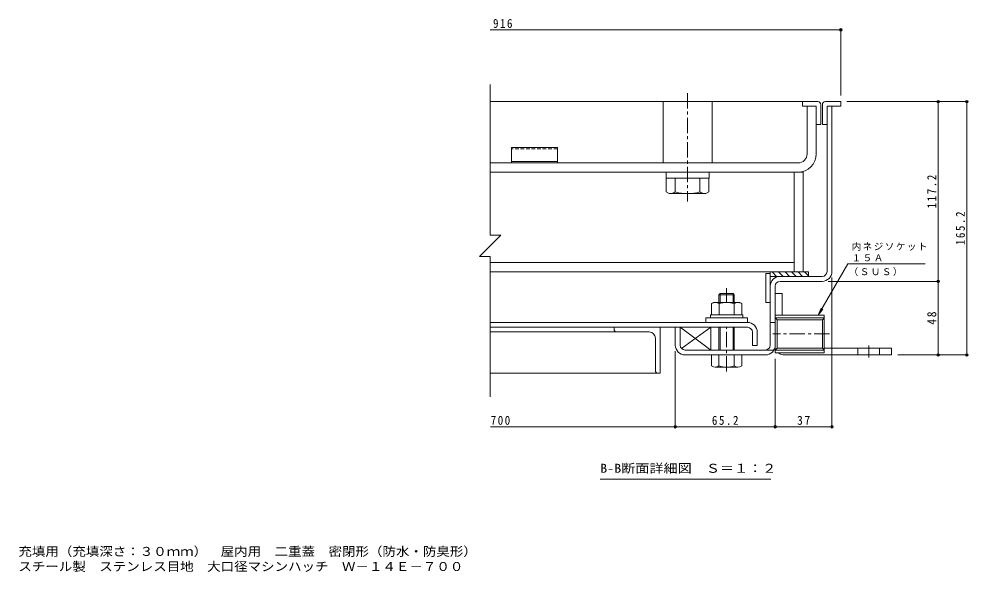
# Model space of a CAD drawing. Units: millimetres at full size. Extents: x -524 to 544, y -392 to 356.
# Drawn here: x -100 to 520, y -392 to -32 of the extents above; entities that cross this region are included whole.
import ezdxf
from ezdxf.enums import TextEntityAlignment as Align

# ---------------------------------------------------------------- set-up
doc = ezdxf.new("R2010")
doc.units = ezdxf.units.MM
doc.header["$LTSCALE"] = 2
doc.header["$PDMODE"] = 32
doc.header["$PDSIZE"] = 1.6
doc.linetypes.add('CHAIN1', pattern=[8, 5, -1, 1, -1])
doc.linetypes.add('DASHED1', pattern=[1.8, 1.2, -0.6])
for name, color, linetype, lineweight in [('D-1', 2, 'Continuous', 9), ('D-3', 4, 'Continuous', 9), ('D-5', 7, 'Continuous', 9), ('D-6', 6, 'Continuous', 5), ('D-7', 5, 'Continuous', 5), ('D-8', 5, 'Continuous', 5), ('D-9', 134, 'Continuous', 5), ('D-A', 3, 'Continuous', 9), ('D-B', 6, 'Continuous', 5), ('D-C', 5, 'Continuous', 5), ('D-E', 3, 'Continuous', 9), ('D-F', 7, 'Continuous', 9), ('F-5_F-5ﾚｲﾔ', 7, 'Continuous', 9)]:
    doc.layers.add(name, color=color, linetype=linetype, lineweight=lineweight)
doc.styles.add('ＭＳ ゴシック', font='')
doc.styles.get('ＭＳ ゴシック').set_extended_font_data('MS Gothic')

msp = doc.modelspace()

# ---------------------------------------------------------------- linework, layer by layer
at = {"layer": 'D-1'}
for p, q in [((427.745, -196.453), (427.745, -88.653)), ((427.745, -88.653), (430.945, -88.653)), ((430.945, -196.453), (430.945, -88.653)), ((424.545, -199.653), (397.144, -199.653)), ((397.144, -202.853), (424.545, -202.853)), ((390.744, -244.454), (390.744, -206.053)), ((393.944, -206.053), (393.944, -244.454)), ((425.944, -224.877), (393.944, -224.877)), ((393.944, -224.877), (393.944, -249.477)), ((424.782, -227.862), (395.106, -227.862)), ((395.106, -246.493), (395.106, -227.862)), ((425.944, -226.7), (424.782, -227.862)), ((424.782, -227.862), (424.782, -246.493)), ((425.944, -224.877), (425.944, -249.477)), ((331.945, -244.454), (331.945, -232.854)), ((393.944, -229.654), (390.744, -229.654)), ((335.145, -247.654), (393.087, -247.654)), ((393.944, -247.655), (395.106, -246.493)), ((425.944, -247.655), (393.944, -247.655)), ((424.782, -246.493), (395.106, -246.493)), ((425.944, -247.655), (424.782, -246.493)), ((335.145, -250.854), (357.245, -250.854)), ((367.245, -250.854), (387.544, -250.854)), ((425.944, -249.477), (393.944, -249.477))]:
    msp.add_line(p, q, dxfattribs=at)
for points in [[(425.944, -226.7), (393.944, -226.7), (395.106, -227.862)], [(328.745, -244.454), (328.745, -232.854), (331.945, -232.854)]]:
    msp.add_lwpolyline(points, dxfattribs=at)
for centre, radius, start, end in [((424.545, -196.453), 3.2, 270, 0), ((424.545, -196.453), 6.4, 270, 0), ((397.144, -206.053), 6.4, 90, 180), ((397.144, -206.053), 3.2, 90, 180), ((335.145, -244.454), 6.4, 180, 270), ((335.145, -244.454), 3.2, 180, 270), ((387.544, -244.454), 6.4, 270, 0), ((387.544, -244.454), 3.2, 270, 0)]:
    msp.add_arc(centre, radius, start, end, dxfattribs=at)
at = {"layer": 'D-3'}
for p, q in [((411.745, -85.653), (207.893, -85.653)), ((426.745, -85.653), (436.745, -85.653)), ((436.745, -85.653), (436.745, -88.653)), ((411.745, -88.653), (420.745, -88.653)), ((420.745, -88.653), (420.745, -100.653)), ((423.745, -87.653), (423.745, -100.653)), ((424.745, -87.653), (424.745, -100.653)), ((436.745, -88.653), (427.745, -88.653)), ((427.745, -88.653), (427.745, -100.653)), ((420.745, -100.653), (423.745, -100.653)), ((427.745, -100.653), (424.745, -100.653)), ((221.745, -115.653), (221.745, -125.653)), ((251.745, -115.653), (221.745, -115.653)), ((251.745, -124.653), (221.745, -124.653))]:
    msp.add_line(p, q, dxfattribs=at)
at = {"layer": 'D-3', "linetype": 'DASHED1'}
msp.add_line((251.745, -116.519), (221.745, -116.519), dxfattribs=at)
at = {"layer": 'D-3'}
for points in [[(421.745, -85.653), (411.745, -85.653), (411.745, -88.653)], [(251.745, -115.653), (251.745, -125.653), (221.745, -125.653)]]:
    msp.add_lwpolyline(points, dxfattribs=at)
for centre, start, end in [((421.745, -87.653), 0, 90), ((426.745, -87.653), 90, 180)]:
    msp.add_arc(centre, 2, start, end, dxfattribs=at)
at = {"layer": 'D-5'}
for p, q in [((422.023, -224.877), (441.325, -191.446)), ((441.325, -191.446), (491.872, -191.446)), ((422.023, -224.877), (423.936, -220.258)), ((422.023, -224.877), (425.067, -220.91)), ((391.179, -331.992), (279.679, -331.992))]:
    msp.add_line(p, q, dxfattribs=at)
at = {"layer": 'D-6'}
for p, q in [((387.744, -197.653), (390.744, -197.653)), ((387.744, -197.653), (387.744, -216.653)), ((390.744, -196.653), (390.744, -216.653)), ((394.883, -199.653), (391.883, -196.653)), ((399.125, -199.653), (396.125, -196.653)), ((403.368, -199.653), (400.368, -196.653)), ((407.611, -199.653), (404.611, -196.653)), ((411.853, -199.653), (408.853, -196.653)), ((415.744, -199.301), (413.096, -196.653)), ((415.744, -199.653), (390.744, -199.653)), ((387.744, -216.653), (390.744, -216.653)), ((331.945, -232.854), (331.945, -244.454)), ((332.848, -246.683), (351.945, -232.854)), ((335.145, -247.654), (351.945, -247.654))]:
    msp.add_line(p, q, dxfattribs=at)
msp.add_lwpolyline([(415.744, -199.653), (415.744, -196.653), (390.744, -196.653)], dxfattribs=at)
msp.add_lwpolyline([(351.945, -247.654), (351.945, -232.854), (331.945, -232.854)], close=True, dxfattribs=at)
at = {"layer": 'D-7', "linetype": 'CHAIN1'}
for p, q in [((362.245, -216.354), (362.245, -207.321)), ((362.245, -261.732), (362.245, -232.854))]:
    msp.add_line(p, q, dxfattribs=at)
at = {"layer": 'D-7', "color": 2, "lineweight": 9}
for p, q in [((352.43, -217.413), (353.745, -216.654)), ((370.745, -216.654), (353.745, -216.654)), ((352.43, -217.413), (352.43, -224.654)), ((357.337, -217.413), (357.337, -224.654)), ((367.152, -217.413), (367.152, -224.654))]:
    msp.add_line(p, q, dxfattribs=at)
at = {"layer": 'D-7'}
for p, q in [((358.057, -210.854), (357.245, -211.666)), ((367.245, -211.666), (357.245, -211.666)), ((357.245, -216.354), (357.245, -211.666)), ((366.433, -210.854), (358.057, -210.854)), ((358.057, -216.354), (358.057, -210.854)), ((366.433, -210.854), (367.245, -211.666)), ((366.433, -216.354), (366.433, -210.854)), ((367.245, -211.666), (367.245, -216.354)), ((367.245, -211.666), (367.245, -216.354)), ((357.245, -247.654), (357.245, -232.854)), ((358.057, -247.654), (358.057, -232.854)), ((366.433, -247.654), (366.433, -232.854)), ((367.245, -232.854), (367.245, -247.654)), ((352.445, -257.959), (352.445, -250.854)), ((372.045, -250.854), (352.445, -250.854)), ((357.245, -257.959), (357.245, -250.854)), ((367.245, -250.854), (367.245, -257.959)), ((372.045, -257.959), (372.045, -250.854)), ((369.645, -258.854), (354.845, -258.854))]:
    msp.add_line(p, q, dxfattribs=at)
at = {"layer": 'D-7', "color": 134}
for p, q in [((348.745, -226.654), (348.745, -229.654)), ((348.745, -226.654), (375.745, -226.654)), ((375.745, -226.654), (375.745, -229.654)), ((348.745, -229.654), (375.745, -229.654))]:
    msp.add_line(p, q, dxfattribs=at)
at = {"layer": 'D-7', "color": 6}
for p, q in [((351.745, -224.654), (351.745, -226.654)), ((351.745, -226.654), (372.745, -226.654))]:
    msp.add_line(p, q, dxfattribs=at)
at = {"layer": 'D-7', "color": 2, "lineweight": 9}
msp.add_lwpolyline([(370.745, -216.654), (372.06, -217.413), (372.06, -224.654), (352.43, -224.654)], dxfattribs=at)
at = {"layer": 'D-7', "color": 6}
msp.add_lwpolyline([(351.745, -224.654), (372.745, -224.654), (372.745, -226.654)], dxfattribs=at)
at = {"layer": 'D-7', "color": 2, "lineweight": 9}
for centre, radius, start, end in [((355.326, -222.43), 5.793, 94.38438, 120), ((354.73, -221.494), 4.842, 57.42749, 88.18784), ((362.245, -232.895), 16.241, 72.41188, 107.5881), ((369.759, -221.494), 4.842, 91.81215, 122.57249), ((369.163, -222.43), 5.793, 59.99998, 85.6156)]:
    msp.add_arc(centre, radius, start, end, dxfattribs=at)
at = {"layer": 'D-7'}
for centre, radius, start, end in [((354.845, -255.189), 3.666, 229.1022, 310.89809), ((362.245, -244.439), 14.416, 249.70546, 290.29454), ((369.645, -255.189), 3.666, 229.10191, 310.8978)]:
    msp.add_arc(centre, radius, start, end, dxfattribs=at)
at = {"layer": 'D-8'}
for p, q in [((406.245, -131.653), (412.245, -131.653)), ((406.245, -131.653), (406.245, -196.653)), ((412.245, -131.653), (412.245, -196.653)), ((406.245, -196.653), (412.245, -196.653))]:
    msp.add_line(p, q, dxfattribs=at)
at = {"layer": 'D-9'}
for p, q in [((406.245, -131.653), (207.905, -131.653)), ((322.844, -135.653), (322.844, -144.528)), ((328.745, -144.556), (328.745, -135.653)), ((344.745, -144.556), (344.745, -135.653)), ((350.645, -135.653), (350.645, -144.556)), ((406.245, -196.653), (406.245, -131.653)), ((324.753, -145.629), (322.844, -144.528)), ((348.745, -145.654), (324.795, -145.654)), ((348.745, -145.654), (350.645, -144.556)), ((406.245, -190.653), (208.022, -190.653)), ((406.245, -196.653), (208.034, -196.653))]:
    msp.add_line(p, q, dxfattribs=at)
for centre, radius, start, end in [((325.002, -138.752), 6.906, 267.86055, 302.81094), ((336.744, -115.934), 29.72, 254.38446, 285.61554), ((348.487, -138.752), 6.906, 237.18906, 272.13945)]:
    msp.add_arc(centre, radius, start, end, dxfattribs=at)
at = {"layer": 'D-A'}
for p, q in [((375.845, -229.654), (208.034, -229.654)), ((208.034, -232.854), (375.845, -232.854)), ((379.045, -236.054), (379.045, -244.654)), ((382.245, -236.054), (382.245, -244.654)), ((379.045, -244.654), (382.245, -244.654))]:
    msp.add_line(p, q, dxfattribs=at)
for radius in [6.4, 3.2]:
    msp.add_arc((375.845, -236.054), radius, 0, 90, dxfattribs=at)
at = {"layer": 'D-B'}
for p, q in [((288.745, -232.854), (208.034, -232.854)), ((288.745, -232.854), (318.745, -232.854)), ((288.745, -233.854), (288.745, -232.854)), ((318.745, -232.854), (318.745, -262.854)), ((290.745, -235.854), (208.034, -235.854)), ((290.745, -235.854), (311.745, -235.854)), ((315.745, -260.854), (315.745, -239.854)), ((317.745, -262.854), (208.034, -262.854)), ((317.745, -262.854), (318.745, -262.854))]:
    msp.add_line(p, q, dxfattribs=at)
for centre, radius, start, end in [((290.745, -233.854), 2, 180, 270), ((311.745, -239.854), 4, 0, 90), ((317.745, -260.854), 2, 180, 270)]:
    msp.add_arc(centre, radius, start, end, dxfattribs=at)
at = {"layer": 'D-C', "color": 2, "linetype": 'CHAIN1', "lineweight": 9}
msp.add_line((336.745, -80.118), (336.745, -150.78), dxfattribs=at)
at = {"layer": 'D-C', "color": 2, "lineweight": 9}
for p, q in [((320.745, -125.653), (320.745, -85.653)), ((352.745, -85.653), (320.745, -85.653)), ((352.745, -125.653), (352.745, -85.653)), ((320.745, -125.653), (352.745, -125.653))]:
    msp.add_line(p, q, dxfattribs=at)
at = {"layer": 'D-C', "color": 134}
for p, q in [((322.744, -131.653), (350.744, -131.653)), ((350.744, -131.653), (350.744, -135.653))]:
    msp.add_line(p, q, dxfattribs=at)
msp.add_lwpolyline([(322.744, -131.653), (322.744, -135.653), (350.744, -135.653)], dxfattribs=at)
at = {"layer": 'D-E'}
for p, q in [((393.944, -210.853), (393.944, -244.454)), ((393.944, -210.853), (398.444, -210.853)), ((398.444, -224.877), (398.444, -210.853)), ((425.944, -246.354), (469.944, -246.354)), ((447.944, -250.854), (447.944, -246.354)), ((461.944, -250.854), (461.944, -246.354)), ((469.944, -246.354), (469.944, -250.854)), ((469.944, -250.854), (399.944, -250.854))]:
    msp.add_line(p, q, dxfattribs=at)
at = {"layer": 'D-E', "linetype": 'CHAIN1'}
msp.add_line((454.944, -252.601), (454.944, -244.712), dxfattribs=at)
at = {"layer": 'D-E'}
msp.add_arc((399.944, -244.854), 6, 230.3984, 270, dxfattribs=at)
at = {"layer": 'D-F'}
for p, q in [((436.745, -38.834), (207.893, -38.834)), ((436.745, -38.234), (436.745, -81.653)), ((207.893, -74.502), (207.893, -172.806)), ((519.58, -85.653), (440.745, -85.653)), ((500.312, -85.653), (500.312, -202.853)), ((518.98, -85.653), (518.98, -250.854)), ((214.774, -172.806), (201.011, -186.569)), ((207.893, -172.806), (214.774, -172.806)), ((207.893, -186.569), (201.011, -186.569)), ((207.893, -186.569), (207.893, -278.162)), ((500.912, -202.853), (428.545, -202.853)), ((430.945, -298.322), (430.945, -200.453)), ((500.312, -202.853), (500.312, -250.854)), ((328.745, -298.322), (328.745, -248.454)), ((393.944, -298.322), (393.944, -253.477)), ((519.58, -250.854), (473.944, -250.854)), ((328.745, -297.722), (208.034, -297.722)), ((393.944, -297.722), (328.745, -297.722)), ((430.945, -297.722), (393.944, -297.722))]:
    msp.add_line(p, q, dxfattribs=at)
at = {"layer": 'D-F', "color": 3}
for p, q in [((414.745, -119.653), (414.745, -88.653)), ((420.745, -88.653), (414.745, -88.653)), ((420.745, -119.653), (420.745, -88.653)), ((408.745, -125.653), (207.893, -125.653)), ((207.905, -131.653), (408.745, -131.653))]:
    msp.add_line(p, q, dxfattribs=at)
at = {"layer": 'D-F', "linetype": 'CHAIN1'}
msp.add_line((429.346, -237.177), (392.472, -237.177), dxfattribs=at)
at = {"layer": 'D-F', "color": 3}
for radius in [6, 12]:
    msp.add_arc((408.745, -119.653), radius, 270, 0, dxfattribs=at)
at = {"layer": 'D-F'}
for p in [(436.745, -38.834), (500.312, -85.653), (518.98, -85.653), (500.312, -202.853), (500.312, -250.854), (518.98, -250.854), (328.745, -297.722), (393.944, -297.722), (430.945, -297.722)]:
    msp.add_point(p, dxfattribs=at)

# ---------------------------------------------------------------- texts
at = {"layer": 'D-5', "color": 2, "style": 'ＭＳ ゴシック', "width": 1.15}
msp.add_text('B-B断面詳細図\u3000Ｓ＝１：２', height=5.865, dxfattribs=at).set_placement((279.679, -329.492), align=Align.BOTTOM_LEFT)
at = {"layer": 'D-5', "char_height": 4.399, "attachment_point": 7, "style": 'ＭＳ ゴシック'}
for s, insert in [('\\T1.17;内ネジソケット', (443.872, -182.877)), ('\\T1.17;１５Ａ', (443.872, -189.845)), ('\\T1.17;（ＳＵＳ）', (441.94, -199.415))]:
    msp.add_mtext(s, dxfattribs=dict(at, insert=insert))
at = {"layer": 'D-F', "color": 2, "char_height": 5.865, "attachment_point": 7, "style": 'ＭＳ ゴシック'}
for s, insert in [('\\T1.27;\\W0.9;916', (209.744, -37.634)), ('\\T1.27;\\W0.9;700', (208.259, -296.522)), ('\\T1.28;\\W0.9;65.2', (352.594, -296.522)), ('\\T1.27;\\W0.95;37', (408.194, -296.522))]:
    msp.add_mtext(s, dxfattribs=dict(at, insert=insert))
at = {"layer": 'D-F', "color": 2, "char_height": 5.865, "attachment_point": 7, "rotation": 90, "style": 'ＭＳ ゴシック'}
for s, insert in [('\\T1.28;\\W0.9;117.2', (499.112, -155.253)), ('\\T1.28;\\W0.9;165.2', (517.78, -179.254)), ('\\T1.27;\\W0.95;48', (499.112, -231.104))]:
    msp.add_mtext(s, dxfattribs=dict(at, insert=insert))
at = {"layer": 'F-5_F-5ﾚｲﾔ', "color": 2, "style": 'ＭＳ ゴシック', "width": 1.1}
for s, p in [('充填用（充填深さ：３０ｍｍ）\u3000屋内用\u3000二重蓋\u3000密閉形（防水・防臭形）', (-100.021, -383.701)), ('スチール製\u3000ステンレス目地\u3000大口径マシンハッチ\u3000Ｗ－１４Ｅ－７００', (-100.021, -393.542))]:
    msp.add_text(s, height=5.865, dxfattribs=at).set_placement(p, align=Align.BOTTOM_LEFT)

doc.saveas('drawing.dxf')
